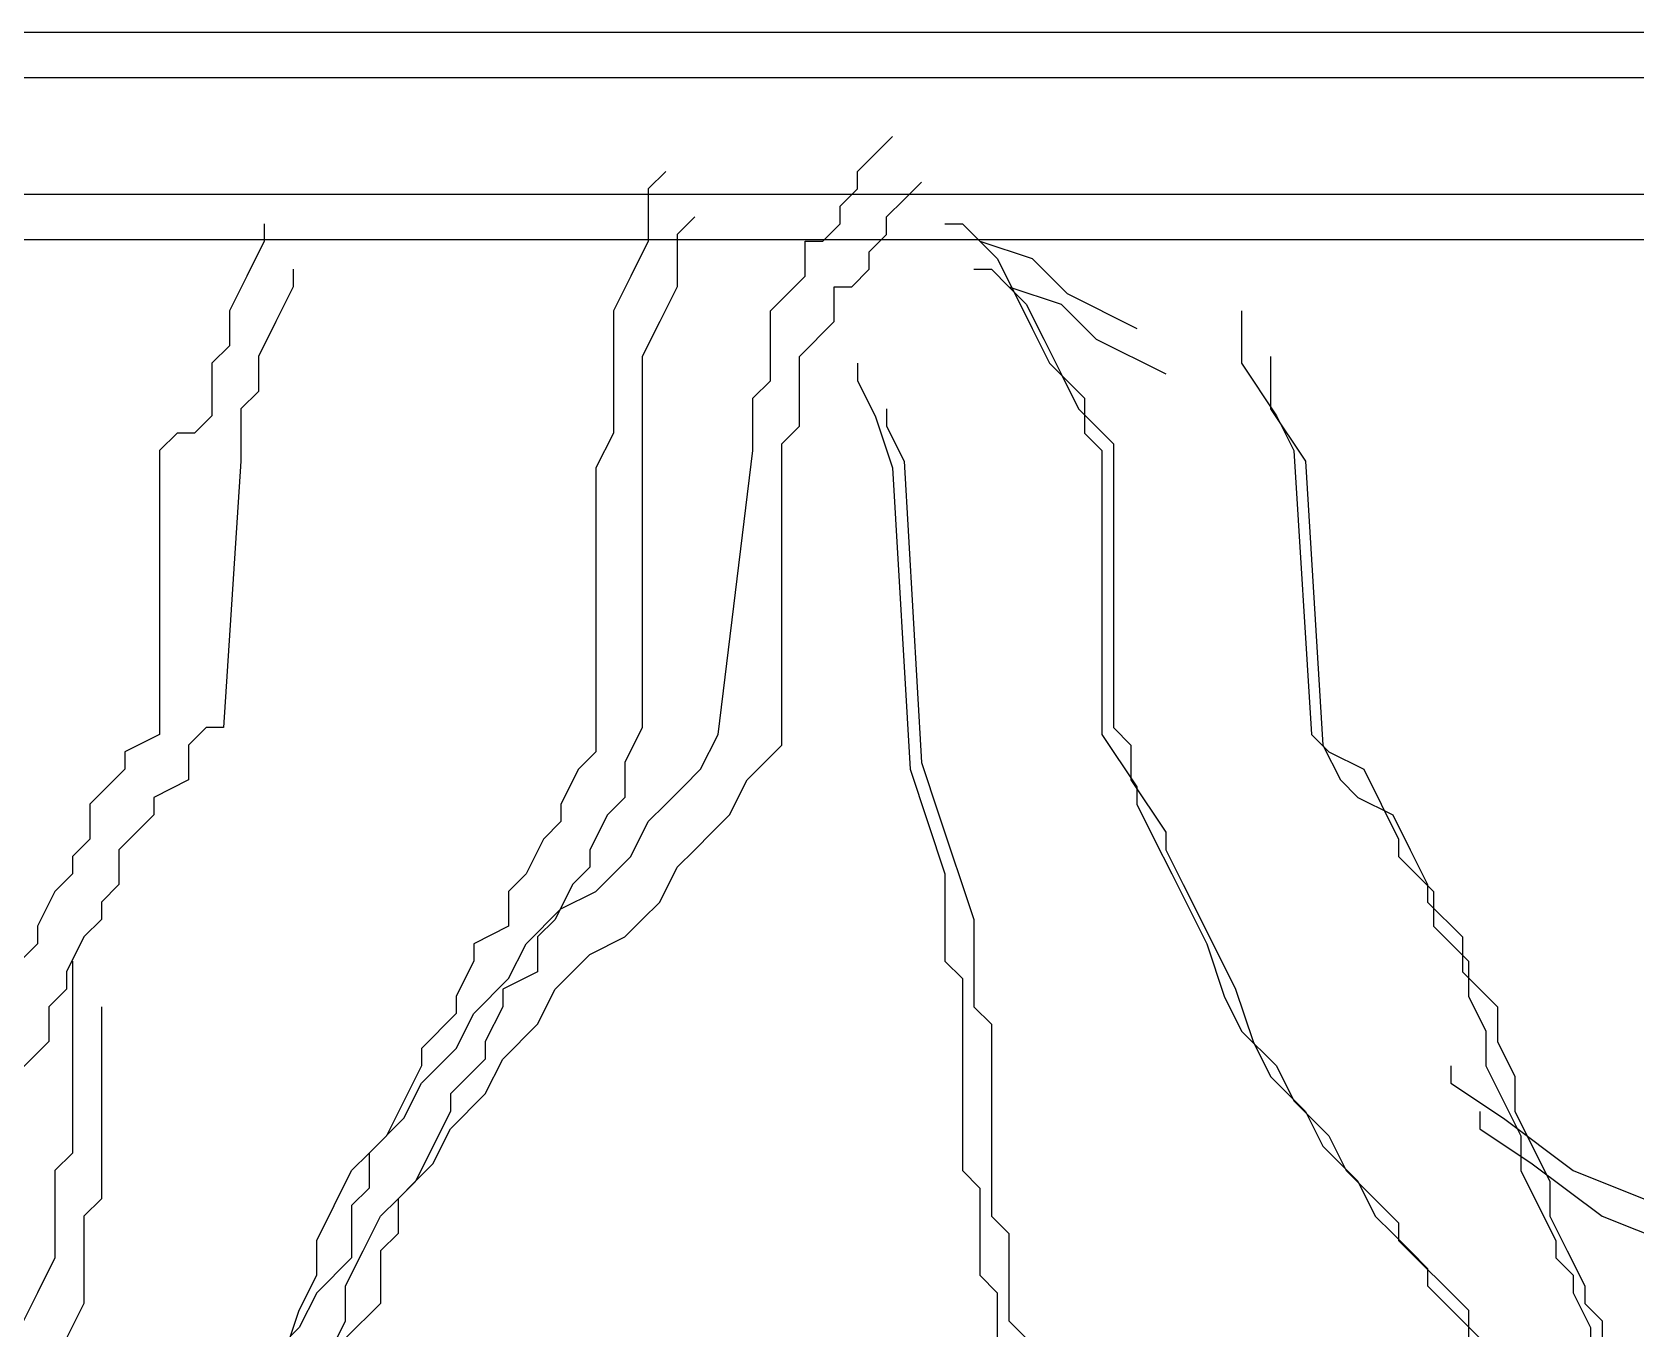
# Model space of a CAD drawing. Extents: x -74236 to 286982, y -14633 to 132816.
# Drawn here: x 110353 to 110709.7, y 124056.9 to 124345.2 of the extents above; entities that cross this region are included whole.
import ezdxf

# ---------------------------------------------------------------- set-up
doc = ezdxf.new("R2010")
doc.units = 0
doc.header["$LTSCALE"] = 10
doc.header["$MEASUREMENT"] = 0
doc.layers.add('LAYER2', color=4, linetype='Continuous')
doc.layers.add('LAYER3', color=4, linetype='Continuous')

msp = doc.modelspace()

# ---------------------------------------------------------------- linework, layer by layer
at = {"layer": 'LAYER2', "color": 4}
for points in [[(110063.33, 123573.09), (110063.33, 124345.2), (111058.92, 124345.2), (111058.92, 123573.09)], [(110069.77, 123562.96), (110069.77, 124335.08), (111065.36, 124335.08), (111065.36, 123562.96)]]:
    msp.add_lwpolyline(points, close=True, dxfattribs=at)
at = {"layer": 'LAYER3', "color": 8}
for p, q in [((110540.53, 124318.11), (110544.42, 124321.99)), ((110536.65, 124314.23), (110540.53, 124318.11)), ((110493.96, 124314.23), (110490.08, 124310.35)), ((110536.65, 124310.35), (110536.65, 124314.23)), ((110490.08, 124310.35), (110490.08, 124298.72)), ((110532.77, 124306.47), (110536.65, 124310.35)), ((110546.98, 124307.99), (110550.86, 124311.87)), ((110532.77, 124302.6), (110532.77, 124306.47)), ((110543.1, 124304.11), (110546.98, 124307.99)), ((110404.69, 124302.6), (110404.69, 124298.72)), ((110500.41, 124304.11), (110496.52, 124300.23)), ((110528.89, 124298.72), (110532.77, 124302.6)), ((110543.1, 124300.23), (110543.1, 124304.11)), ((110556.06, 124302.6), (110559.94, 124302.6)), ((110559.94, 124302.6), (110563.82, 124298.72)), ((110404.69, 124298.72), (110400.81, 124290.96)), ((110490.08, 124298.72), (110486.2, 124290.96)), ((110496.52, 124300.23), (110496.52, 124288.6)), ((110525.01, 124298.72), (110528.89, 124298.72)), ((110525.01, 124290.96), (110525.01, 124298.72)), ((110539.22, 124296.35), (110543.1, 124300.23)), ((110563.82, 124298.72), (110567.7, 124294.84)), ((110563.82, 124298.72), (110575.46, 124294.84)), ((110539.22, 124292.47), (110539.22, 124296.35)), ((110411.14, 124292.47), (110411.14, 124288.6)), ((110535.34, 124288.6), (110539.22, 124292.47)), ((110562.5, 124292.47), (110566.39, 124292.47)), ((110566.39, 124292.47), (110570.27, 124288.6)), ((110567.7, 124294.84), (110571.58, 124287.08)), ((110575.46, 124294.84), (110583.23, 124287.08)), ((110400.81, 124290.96), (110396.93, 124283.2)), ((110411.14, 124288.6), (110407.26, 124280.84)), ((110486.2, 124290.96), (110482.32, 124283.2)), ((110496.52, 124288.6), (110492.64, 124280.84)), ((110517.25, 124283.2), (110525.01, 124290.96)), ((110531.46, 124288.6), (110535.34, 124288.6)), ((110531.46, 124280.84), (110531.46, 124288.6)), ((110570.27, 124288.6), (110574.15, 124284.72)), ((110570.27, 124288.6), (110581.91, 124284.72)), ((110571.58, 124287.08), (110575.46, 124279.32)), ((110574.15, 124284.72), (110578.03, 124276.96)), ((110581.91, 124284.72), (110589.67, 124276.96)), ((110583.23, 124287.08), (110598.75, 124279.32)), ((110396.93, 124283.2), (110396.93, 124275.45)), ((110407.26, 124280.84), (110403.38, 124273.08)), ((110482.32, 124283.2), (110482.32, 124256.05)), ((110492.64, 124280.84), (110488.76, 124273.08)), ((110517.25, 124267.69), (110517.25, 124283.2)), ((110523.69, 124273.08), (110531.46, 124280.84)), ((110622.04, 124283.2), (110622.04, 124271.57)), ((110575.46, 124279.32), (110579.35, 124271.57)), ((110396.93, 124275.45), (110393.05, 124271.57)), ((110578.03, 124276.96), (110581.91, 124269.2)), ((110589.67, 124276.96), (110605.2, 124269.2)), ((110393.05, 124271.57), (110393.05, 124259.93)), ((110403.38, 124273.08), (110403.38, 124265.32)), ((110488.76, 124273.08), (110488.76, 124190.59)), ((110523.69, 124257.57), (110523.69, 124273.08)), ((110536.65, 124271.57), (110536.65, 124267.69)), ((110579.35, 124271.57), (110587.11, 124263.81)), ((110622.04, 124271.57), (110629.8, 124259.93)), ((110628.48, 124273.08), (110628.48, 124261.45)), ((110513.37, 124263.81), (110517.25, 124267.69)), ((110536.65, 124267.69), (110540.53, 124259.93)), ((110581.91, 124269.2), (110585.79, 124261.45)), ((110403.38, 124265.32), (110399.5, 124261.45)), ((110513.37, 124252.17), (110513.37, 124263.81)), ((110587.11, 124263.81), (110587.11, 124256.05)), ((110393.05, 124259.93), (110389.17, 124256.05)), ((110399.5, 124261.45), (110399.5, 124249.81)), ((110540.53, 124259.93), (110544.42, 124248.3)), ((110543.1, 124261.45), (110543.1, 124257.57)), ((110585.79, 124261.45), (110593.55, 124253.69)), ((110628.48, 124261.45), (110636.25, 124249.81)), ((110629.8, 124259.93), (110633.68, 124252.17)), ((110385.29, 124256.05), (110381.41, 124252.17)), ((110389.17, 124256.05), (110385.29, 124256.05)), ((110482.32, 124256.05), (110478.44, 124248.3)), ((110519.81, 124253.69), (110523.69, 124257.57)), ((110543.1, 124257.57), (110546.98, 124249.81)), ((110587.11, 124256.05), (110590.99, 124252.17)), ((110381.41, 124252.17), (110381.41, 124189.08)), ((110505.6, 124189.08), (110513.37, 124252.17)), ((110519.81, 124186.72), (110519.81, 124253.69)), ((110590.99, 124252.17), (110590.99, 124189.08)), ((110593.55, 124253.69), (110593.55, 124190.59)), ((110633.68, 124252.17), (110637.56, 124189.08)), ((110399.5, 124249.81), (110395.61, 124190.59)), ((110546.98, 124249.81), (110550.86, 124182.84)), ((110636.25, 124249.81), (110640.13, 124186.72)), ((110478.44, 124248.3), (110478.44, 124185.2)), ((110544.42, 124248.3), (110548.3, 124181.32)), ((110381.41, 124189.08), (110373.64, 124185.2)), ((110391.73, 124190.59), (110387.85, 124186.72)), ((110395.61, 124190.59), (110391.73, 124190.59)), ((110488.76, 124190.59), (110484.88, 124182.84)), ((110501.72, 124181.32), (110505.6, 124189.08)), ((110590.99, 124189.08), (110598.75, 124177.44)), ((110593.55, 124190.59), (110597.44, 124186.72)), ((110637.56, 124189.08), (110641.44, 124185.2)), ((110373.64, 124185.2), (110373.64, 124181.32)), ((110387.85, 124186.72), (110387.85, 124178.96)), ((110478.44, 124185.2), (110474.55, 124181.32)), ((110512.05, 124178.96), (110519.81, 124186.72)), ((110597.44, 124186.72), (110597.44, 124178.96)), ((110640.13, 124186.72), (110644.01, 124178.96)), ((110641.44, 124185.2), (110649.21, 124181.32)), ((110373.64, 124181.32), (110365.88, 124173.57)), ((110474.55, 124181.32), (110470.67, 124173.57)), ((110484.88, 124182.84), (110484.88, 124175.08)), ((110497.84, 124177.44), (110501.72, 124181.32)), ((110548.3, 124181.32), (110556.06, 124158.05)), ((110550.86, 124182.84), (110554.74, 124171.2)), ((110649.21, 124181.32), (110653.09, 124173.57)), ((110387.85, 124178.96), (110380.09, 124175.08)), ((110493.96, 124173.57), (110497.84, 124177.44)), ((110508.17, 124171.2), (110512.05, 124178.96)), ((110597.44, 124178.96), (110605.2, 124167.32)), ((110598.75, 124177.44), (110598.75, 124173.57)), ((110644.01, 124178.96), (110647.89, 124175.08)), ((110380.09, 124175.08), (110380.09, 124171.2)), ((110484.88, 124175.08), (110481, 124171.2)), ((110647.89, 124175.08), (110655.65, 124171.2)), ((110365.88, 124173.57), (110365.88, 124165.81)), ((110380.09, 124171.2), (110372.33, 124163.44)), ((110470.67, 124173.57), (110470.67, 124169.69)), ((110481, 124171.2), (110477.12, 124163.44)), ((110490.08, 124169.69), (110493.96, 124173.57)), ((110504.29, 124167.32), (110508.17, 124171.2)), ((110554.74, 124171.2), (110562.5, 124147.93)), ((110598.75, 124173.57), (110602.63, 124165.81)), ((110653.09, 124173.57), (110656.97, 124165.81)), ((110655.65, 124171.2), (110659.53, 124163.44)), ((110470.67, 124169.69), (110466.79, 124165.81)), ((110486.2, 124161.93), (110490.08, 124169.69)), ((110500.41, 124163.44), (110504.29, 124167.32)), ((110605.2, 124167.32), (110605.2, 124163.44)), ((110365.88, 124165.81), (110362, 124161.93)), ((110372.33, 124163.44), (110372.33, 124155.69)), ((110466.79, 124165.81), (110462.91, 124158.05)), ((110477.12, 124163.44), (110477.12, 124159.56)), ((110496.52, 124159.56), (110500.41, 124163.44)), ((110602.63, 124165.81), (110606.51, 124158.05)), ((110605.2, 124163.44), (110609.08, 124155.69)), ((110656.97, 124165.81), (110656.97, 124161.93)), ((110659.53, 124163.44), (110663.41, 124155.69)), ((110362, 124161.93), (110362, 124158.05)), ((110477.12, 124159.56), (110473.24, 124155.69)), ((110482.32, 124158.05), (110486.2, 124161.93)), ((110492.64, 124151.81), (110496.52, 124159.56)), ((110656.97, 124161.93), (110664.73, 124154.17)), ((110362, 124158.05), (110358.12, 124154.17)), ((110462.91, 124158.05), (110459.03, 124154.17)), ((110478.44, 124154.17), (110482.32, 124158.05)), ((110556.06, 124158.05), (110556.06, 124138.66)), ((110606.51, 124158.05), (110614.28, 124142.54)), ((110358.12, 124154.17), (110354.24, 124146.41)), ((110372.33, 124155.69), (110368.45, 124151.81)), ((110459.03, 124154.17), (110459.03, 124146.41)), ((110473.24, 124155.69), (110469.36, 124147.93)), ((110470.67, 124150.29), (110478.44, 124154.17)), ((110609.08, 124155.69), (110612.96, 124147.93)), ((110663.41, 124155.69), (110663.41, 124151.81)), ((110664.73, 124154.17), (110664.73, 124146.41)), ((110368.45, 124151.81), (110368.45, 124147.93)), ((110462.91, 124142.54), (110470.67, 124150.29)), ((110488.76, 124147.93), (110492.64, 124151.81)), ((110663.41, 124151.81), (110671.18, 124144.05)), ((110354.24, 124146.41), (110354.24, 124142.54)), ((110368.45, 124147.93), (110364.57, 124144.05)), ((110459.03, 124146.41), (110451.27, 124142.54)), ((110469.36, 124147.93), (110465.48, 124144.05)), ((110484.88, 124144.05), (110488.76, 124147.93)), ((110562.5, 124147.93), (110562.5, 124128.54)), ((110612.96, 124147.93), (110620.72, 124132.41)), ((110664.73, 124146.41), (110672.49, 124138.66)), ((110354.24, 124142.54), (110350.36, 124138.66)), ((110364.57, 124144.05), (110360.68, 124136.29)), ((110451.27, 124142.54), (110451.27, 124138.66)), ((110459.03, 124134.78), (110462.91, 124142.54)), ((110465.48, 124144.05), (110465.48, 124136.29)), ((110477.12, 124140.17), (110484.88, 124144.05)), ((110614.28, 124142.54), (110618.16, 124130.9)), ((110671.18, 124144.05), (110671.18, 124136.29)), ((110362, 124138.66), (110362, 124095.99)), ((110451.27, 124138.66), (110447.39, 124130.9)), ((110469.36, 124132.41), (110477.12, 124140.17)), ((110556.06, 124138.66), (110559.94, 124134.78)), ((110672.49, 124138.66), (110672.49, 124130.9)), ((110360.68, 124136.29), (110360.68, 124132.41)), ((110451.27, 124127.02), (110459.03, 124134.78)), ((110465.48, 124136.29), (110457.71, 124132.41)), ((110559.94, 124134.78), (110559.94, 124092.12)), ((110671.18, 124136.29), (110678.94, 124128.54)), ((110360.68, 124132.41), (110356.8, 124128.54)), ((110447.39, 124130.9), (110447.39, 124127.02)), ((110457.71, 124132.41), (110457.71, 124128.54)), ((110465.48, 124124.66), (110469.36, 124132.41)), ((110618.16, 124130.9), (110622.04, 124123.14)), ((110620.72, 124132.41), (110624.6, 124120.78)), ((110672.49, 124130.9), (110676.37, 124123.14)), ((110356.8, 124128.54), (110356.8, 124120.78)), ((110368.45, 124128.54), (110368.45, 124085.87)), ((110457.71, 124128.54), (110453.83, 124120.78)), ((110562.5, 124128.54), (110566.39, 124124.66)), ((110678.94, 124128.54), (110678.94, 124120.78)), ((110447.39, 124127.02), (110439.62, 124119.26)), ((110447.39, 124119.26), (110451.27, 124127.02)), ((110457.71, 124116.9), (110465.48, 124124.66)), ((110566.39, 124124.66), (110566.39, 124081.99)), ((110356.8, 124120.78), (110345.16, 124109.14)), ((110453.83, 124120.78), (110453.83, 124116.9)), ((110622.04, 124123.14), (110629.8, 124115.39)), ((110624.6, 124120.78), (110628.48, 124113.02)), ((110676.37, 124123.14), (110676.37, 124115.39)), ((110678.94, 124120.78), (110682.82, 124113.02)), ((110439.62, 124111.51), (110447.39, 124119.26)), ((110439.62, 124119.26), (110439.62, 124115.39)), ((110453.83, 124116.9), (110446.07, 124109.14)), ((110453.83, 124109.14), (110457.71, 124116.9)), ((110439.62, 124115.39), (110431.86, 124099.87)), ((110628.48, 124113.02), (110636.25, 124105.27)), ((110629.8, 124115.39), (110633.68, 124107.63)), ((110668.61, 124115.39), (110668.61, 124111.51)), ((110676.37, 124115.39), (110684.14, 124099.87)), ((110682.82, 124113.02), (110682.82, 124105.27)), ((110435.74, 124103.75), (110439.62, 124111.51)), ((110668.61, 124111.51), (110680.26, 124103.75)), ((110446.07, 124101.39), (110453.83, 124109.14)), ((110446.07, 124109.14), (110446.07, 124105.27)), ((110633.68, 124107.63), (110641.44, 124099.87)), ((110427.98, 124095.99), (110435.74, 124103.75)), ((110446.07, 124105.27), (110438.31, 124089.75)), ((110636.25, 124105.27), (110640.13, 124097.51)), ((110675.06, 124105.27), (110675.06, 124101.39)), ((110680.26, 124103.75), (110695.78, 124092.12)), ((110682.82, 124105.27), (110690.58, 124089.75)), ((110431.86, 124099.87), (110427.98, 124095.99)), ((110442.19, 124093.63), (110446.07, 124101.39)), ((110641.44, 124099.87), (110645.33, 124092.12)), ((110675.06, 124101.39), (110686.7, 124093.63)), ((110684.14, 124099.87), (110684.14, 124092.12)), ((110362, 124095.99), (110358.12, 124092.12)), ((110424.1, 124092.12), (110427.98, 124095.99)), ((110427.98, 124095.99), (110427.98, 124088.24)), ((110640.13, 124097.51), (110647.89, 124089.75)), ((110358.12, 124092.12), (110358.12, 124072.72)), ((110420.22, 124084.36), (110424.1, 124092.12)), ((110434.43, 124085.87), (110442.19, 124093.63)), ((110559.94, 124092.12), (110563.82, 124088.24)), ((110645.33, 124092.12), (110649.21, 124088.24)), ((110684.14, 124092.12), (110688.02, 124084.36)), ((110686.7, 124093.63), (110702.23, 124081.99)), ((110695.78, 124092.12), (110715.19, 124084.36)), ((110427.98, 124088.24), (110424.1, 124084.36)), ((110438.31, 124089.75), (110434.43, 124085.87)), ((110563.82, 124088.24), (110563.82, 124068.84)), ((110647.89, 124089.75), (110651.77, 124081.99)), ((110649.21, 124088.24), (110653.09, 124084.36)), ((110690.58, 124089.75), (110690.58, 124081.99)), ((110368.45, 124085.87), (110364.57, 124081.99)), ((110430.55, 124081.99), (110434.43, 124085.87)), ((110434.43, 124085.87), (110434.43, 124078.11)), ((110364.57, 124081.99), (110364.57, 124062.6)), ((110416.34, 124076.6), (110420.22, 124084.36)), ((110424.1, 124084.36), (110424.1, 124072.72)), ((110426.66, 124074.24), (110430.55, 124081.99)), ((110566.39, 124081.99), (110570.27, 124078.11)), ((110651.77, 124081.99), (110655.65, 124078.11)), ((110653.09, 124084.36), (110656.97, 124080.48)), ((110688.02, 124084.36), (110691.9, 124076.6)), ((110690.58, 124081.99), (110694.46, 124074.24)), ((110702.23, 124081.99), (110721.63, 124074.24)), ((110434.43, 124078.11), (110430.55, 124074.24)), ((110570.27, 124078.11), (110570.27, 124058.72)), ((110655.65, 124078.11), (110659.53, 124074.24)), ((110656.97, 124080.48), (110656.97, 124076.6)), ((110416.34, 124068.84), (110416.34, 124076.6)), ((110422.78, 124066.48), (110426.66, 124074.24)), ((110430.55, 124074.24), (110430.55, 124062.6)), ((110656.97, 124076.6), (110672.49, 124061.09)), ((110659.53, 124074.24), (110663.41, 124070.36)), ((110691.9, 124076.6), (110691.9, 124072.72)), ((110694.46, 124074.24), (110698.35, 124066.48)), ((110358.12, 124072.72), (110354.24, 124064.96)), ((110424.1, 124072.72), (110416.34, 124064.96)), ((110663.41, 124070.36), (110663.41, 124066.48)), ((110691.9, 124072.72), (110695.78, 124068.84)), ((110412.46, 124061.09), (110416.34, 124068.84)), ((110563.82, 124068.84), (110567.7, 124064.96)), ((110695.78, 124068.84), (110695.78, 124064.96)), ((110354.24, 124064.96), (110350.36, 124057.21)), ((110416.34, 124064.96), (110412.46, 124057.21)), ((110422.78, 124058.72), (110422.78, 124066.48)), ((110567.7, 124064.96), (110567.7, 124049.45)), ((110663.41, 124066.48), (110678.94, 124050.96)), ((110695.78, 124064.96), (110699.66, 124057.21)), ((110698.35, 124066.48), (110698.35, 124062.6)), ((110364.57, 124062.6), (110360.68, 124054.84)), ((110408.57, 124049.45), (110412.46, 124061.09)), ((110430.55, 124062.6), (110422.78, 124054.84)), ((110672.49, 124061.09), (110672.49, 124053.33)), ((110698.35, 124062.6), (110702.23, 124058.72)), ((110412.46, 124057.21), (110408.57, 124053.33)), ((110418.9, 124050.96), (110422.78, 124058.72)), ((110570.27, 124058.72), (110574.15, 124054.84)), ((110699.66, 124057.21), (110699.66, 124053.33)), ((110702.23, 124058.72), (110702.23, 124054.84))]:
    msp.add_line(p, q, dxfattribs=at)
for points in [[(110099.33, 123609.09), (110099.33, 124309.2), (111022.92, 124309.2), (111022.92, 123609.09)], [(110105.77, 123598.96), (110105.77, 124299.08), (111029.36, 124299.08), (111029.36, 123598.96)]]:
    msp.add_lwpolyline(points, close=True, dxfattribs=at)

doc.saveas('drawing.dxf')
